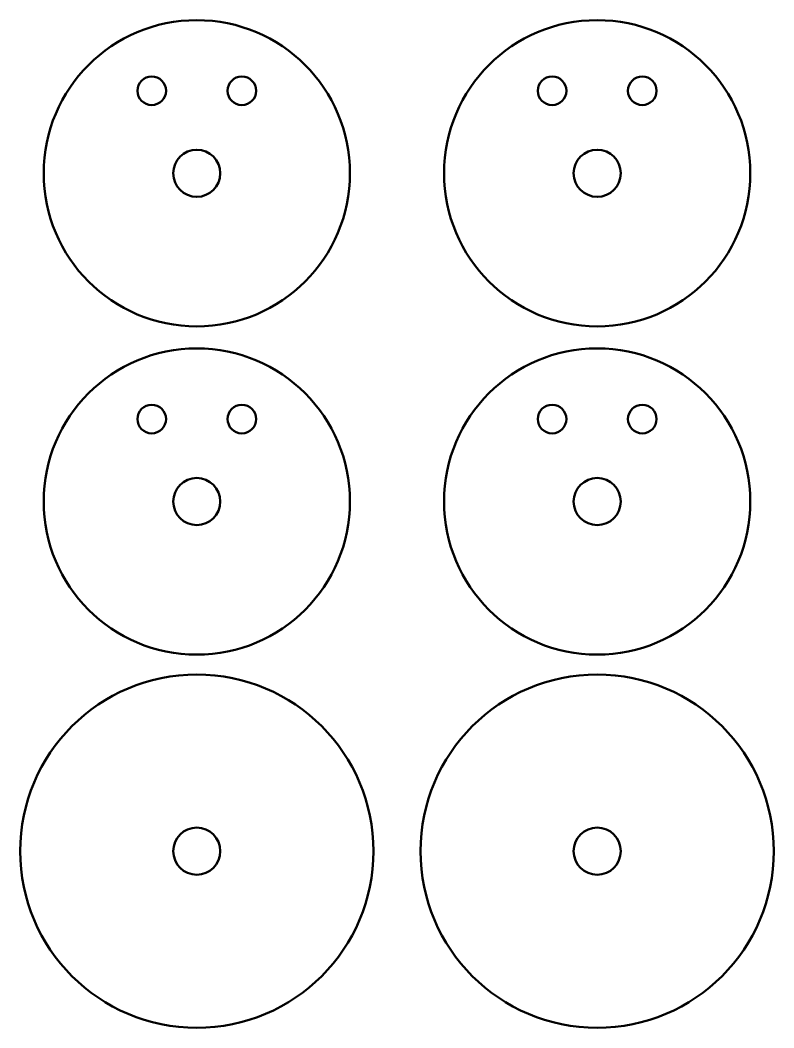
# Model space of a CAD drawing. Header units: inches. Extents: x 1117 to 1992, y -2324 to -585.
# Drawn here: x 1585.52 to 1617.52, y -1259.51 to -1216.73 of the extents above; entities that cross this region are included whole.
import ezdxf

# ---------------------------------------------------------------- set-up
doc = ezdxf.new("R2010")
doc.units = ezdxf.units.IN
doc.header["$MEASUREMENT"] = 0
doc.layers.add('Layer 1', color=7, linetype='Continuous')

# ---------------------------------------------------------------- blocks, each defined once
blk = doc.blocks.new('block 170')
at = {"layer": 'Layer 1', "color": 18, "lineweight": 50, "true_color": 0x010101}
for points in [[(1603.523, -1223.231), (1603.523, -1226.821), (1606.433, -1229.731), (1610.023, -1229.731), (1613.614, -1229.731), (1616.524, -1226.821), (1616.524, -1223.231), (1616.524, -1219.641), (1613.614, -1216.731), (1610.023, -1216.731), (1606.433, -1216.731), (1603.523, -1219.641), (1603.523, -1223.231)], [(1609.024, -1223.231), (1609.024, -1222.679), (1609.471, -1222.231), (1610.023, -1222.231), (1610.576, -1222.231), (1611.024, -1222.679), (1611.024, -1223.231), (1611.024, -1223.783), (1610.576, -1224.231), (1610.023, -1224.231), (1609.47, -1224.231), (1609.024, -1223.783), (1609.024, -1223.231)]]:
    blk.add_open_spline(points, degree=3, knots=[0, 0, 0, 0, 1, 1, 1, 2, 2, 2, 3, 3, 3, 4, 4, 4, 4], dxfattribs=at)
at = {"layer": 'Layer 1', "color": 240, "lineweight": 50, "true_color": 0xec2227}
for points in [[(1608.11, -1219.122), (1608.445, -1219.122), (1608.717, -1219.394), (1608.717, -1219.729), (1608.717, -1220.065), (1608.445, -1220.337), (1608.11, -1220.337), (1607.774, -1220.337), (1607.502, -1220.065), (1607.502, -1219.729), (1607.502, -1219.394), (1607.774, -1219.122), (1608.11, -1219.122)], [(1611.938, -1219.122), (1612.273, -1219.122), (1612.545, -1219.394), (1612.545, -1219.729), (1612.545, -1220.065), (1612.273, -1220.337), (1611.938, -1220.337), (1611.602, -1220.337), (1611.33, -1220.065), (1611.33, -1219.729), (1611.33, -1219.394), (1611.602, -1219.122), (1611.938, -1219.122)]]:
    blk.add_open_spline(points, degree=3, knots=[0, 0, 0, 0, 1, 1, 1, 2, 2, 2, 3, 3, 3, 4, 4, 4, 4], dxfattribs=at)
blk = doc.blocks.new('block 171')
at = {"layer": 'Layer 1', "color": 18, "lineweight": 50, "true_color": 0x010101}
for points in [[(1603.523, -1237.166), (1603.523, -1240.756), (1606.433, -1243.666), (1610.023, -1243.666), (1613.614, -1243.666), (1616.524, -1240.756), (1616.524, -1237.166), (1616.524, -1233.576), (1613.614, -1230.665), (1610.023, -1230.665), (1606.433, -1230.665), (1603.523, -1233.576), (1603.523, -1237.166)], [(1609.024, -1237.166), (1609.024, -1236.614), (1609.471, -1236.166), (1610.023, -1236.166), (1610.576, -1236.166), (1611.024, -1236.614), (1611.024, -1237.166), (1611.024, -1237.718), (1610.576, -1238.166), (1610.023, -1238.166), (1609.47, -1238.166), (1609.024, -1237.718), (1609.024, -1237.166)]]:
    blk.add_open_spline(points, degree=3, knots=[0, 0, 0, 0, 1, 1, 1, 2, 2, 2, 3, 3, 3, 4, 4, 4, 4], dxfattribs=at)
at = {"layer": 'Layer 1', "color": 240, "lineweight": 50, "true_color": 0xec2227}
for points in [[(1608.11, -1233.057), (1608.445, -1233.057), (1608.717, -1233.329), (1608.717, -1233.664), (1608.717, -1233.999), (1608.445, -1234.272), (1608.11, -1234.272), (1607.774, -1234.272), (1607.502, -1233.999), (1607.502, -1233.664), (1607.502, -1233.329), (1607.774, -1233.057), (1608.11, -1233.057)], [(1611.938, -1233.057), (1612.273, -1233.057), (1612.545, -1233.329), (1612.545, -1233.664), (1612.545, -1233.999), (1612.273, -1234.272), (1611.938, -1234.272), (1611.602, -1234.272), (1611.33, -1233.999), (1611.33, -1233.664), (1611.33, -1233.329), (1611.602, -1233.057), (1611.938, -1233.057)]]:
    blk.add_open_spline(points, degree=3, knots=[0, 0, 0, 0, 1, 1, 1, 2, 2, 2, 3, 3, 3, 4, 4, 4, 4], dxfattribs=at)
blk = doc.blocks.new('block 177')
at = {"layer": 'Layer 1', "color": 18, "lineweight": 50, "true_color": 0x010101}
for points in [[(1586.524, -1223.231), (1586.524, -1226.821), (1589.433, -1229.731), (1593.023, -1229.731), (1596.614, -1229.731), (1599.524, -1226.821), (1599.524, -1223.231), (1599.524, -1219.641), (1596.614, -1216.731), (1593.023, -1216.731), (1589.433, -1216.731), (1586.524, -1219.641), (1586.524, -1223.231)], [(1592.023, -1223.231), (1592.023, -1222.679), (1592.47, -1222.231), (1593.023, -1222.231), (1593.576, -1222.231), (1594.023, -1222.679), (1594.023, -1223.231), (1594.023, -1223.783), (1593.576, -1224.231), (1593.023, -1224.231), (1592.47, -1224.231), (1592.023, -1223.783), (1592.023, -1223.231)]]:
    blk.add_open_spline(points, degree=3, knots=[0, 0, 0, 0, 1, 1, 1, 2, 2, 2, 3, 3, 3, 4, 4, 4, 4], dxfattribs=at)
at = {"layer": 'Layer 1', "color": 240, "lineweight": 50, "true_color": 0xec2227}
for points in [[(1591.109, -1219.122), (1591.445, -1219.122), (1591.717, -1219.394), (1591.717, -1219.729), (1591.717, -1220.065), (1591.445, -1220.337), (1591.109, -1220.337), (1590.774, -1220.337), (1590.502, -1220.065), (1590.502, -1219.729), (1590.502, -1219.394), (1590.774, -1219.122), (1591.109, -1219.122)], [(1594.937, -1219.122), (1595.272, -1219.122), (1595.545, -1219.394), (1595.545, -1219.729), (1595.545, -1220.065), (1595.272, -1220.337), (1594.937, -1220.337), (1594.601, -1220.337), (1594.33, -1220.065), (1594.33, -1219.729), (1594.33, -1219.394), (1594.601, -1219.122), (1594.937, -1219.122)]]:
    blk.add_open_spline(points, degree=3, knots=[0, 0, 0, 0, 1, 1, 1, 2, 2, 2, 3, 3, 3, 4, 4, 4, 4], dxfattribs=at)
blk = doc.blocks.new('block 178')
at = {"layer": 'Layer 1', "color": 18, "lineweight": 50, "true_color": 0x010101}
for points in [[(1586.524, -1237.166), (1586.524, -1240.756), (1589.433, -1243.666), (1593.023, -1243.666), (1596.614, -1243.666), (1599.524, -1240.756), (1599.524, -1237.166), (1599.524, -1233.576), (1596.614, -1230.665), (1593.023, -1230.665), (1589.433, -1230.665), (1586.524, -1233.576), (1586.524, -1237.166)], [(1592.023, -1237.166), (1592.023, -1236.614), (1592.47, -1236.166), (1593.023, -1236.166), (1593.576, -1236.166), (1594.023, -1236.614), (1594.023, -1237.166), (1594.023, -1237.718), (1593.576, -1238.166), (1593.023, -1238.166), (1592.47, -1238.166), (1592.023, -1237.718), (1592.023, -1237.166)]]:
    blk.add_open_spline(points, degree=3, knots=[0, 0, 0, 0, 1, 1, 1, 2, 2, 2, 3, 3, 3, 4, 4, 4, 4], dxfattribs=at)
at = {"layer": 'Layer 1', "color": 240, "lineweight": 50, "true_color": 0xec2227}
for points in [[(1591.109, -1233.057), (1591.445, -1233.057), (1591.717, -1233.329), (1591.717, -1233.664), (1591.717, -1233.999), (1591.445, -1234.272), (1591.109, -1234.272), (1590.774, -1234.272), (1590.502, -1233.999), (1590.502, -1233.664), (1590.502, -1233.329), (1590.774, -1233.057), (1591.109, -1233.057)], [(1594.937, -1233.057), (1595.272, -1233.057), (1595.545, -1233.329), (1595.545, -1233.664), (1595.545, -1233.999), (1595.272, -1234.272), (1594.937, -1234.272), (1594.601, -1234.272), (1594.33, -1233.999), (1594.33, -1233.664), (1594.33, -1233.329), (1594.601, -1233.057), (1594.937, -1233.057)]]:
    blk.add_open_spline(points, degree=3, knots=[0, 0, 0, 0, 1, 1, 1, 2, 2, 2, 3, 3, 3, 4, 4, 4, 4], dxfattribs=at)

msp = doc.modelspace()

# ---------------------------------------------------------------- linework, layer by layer
at = {"layer": 'Layer 1', "color": 18, "lineweight": 50, "true_color": 0x010101}
for points in [[(1585.524, -1252.008), (1585.524, -1256.15), (1588.881, -1259.509), (1593.023, -1259.509), (1597.166, -1259.509), (1600.524, -1256.15), (1600.524, -1252.008), (1600.524, -1247.867), (1597.166, -1244.508), (1593.023, -1244.508), (1588.88, -1244.508), (1585.524, -1247.867), (1585.524, -1252.008)], [(1602.524, -1252.008), (1602.524, -1256.15), (1605.881, -1259.509), (1610.023, -1259.509), (1614.166, -1259.509), (1617.524, -1256.15), (1617.524, -1252.008), (1617.524, -1247.867), (1614.166, -1244.508), (1610.023, -1244.508), (1605.881, -1244.508), (1602.524, -1247.867), (1602.524, -1252.008)], [(1592.023, -1252.008), (1592.023, -1251.457), (1592.47, -1251.009), (1593.023, -1251.009), (1593.576, -1251.009), (1594.023, -1251.457), (1594.023, -1252.008), (1594.023, -1252.561), (1593.576, -1253.009), (1593.023, -1253.009), (1592.47, -1253.009), (1592.023, -1252.561), (1592.023, -1252.008)], [(1609.024, -1252.008), (1609.024, -1251.457), (1609.471, -1251.009), (1610.023, -1251.009), (1610.576, -1251.009), (1611.024, -1251.457), (1611.024, -1252.008), (1611.024, -1252.561), (1610.576, -1253.009), (1610.023, -1253.009), (1609.47, -1253.009), (1609.024, -1252.561), (1609.024, -1252.008)]]:
    msp.add_open_spline(points, degree=3, knots=[0, 0, 0, 0, 1, 1, 1, 2, 2, 2, 3, 3, 3, 4, 4, 4, 4], dxfattribs=at)

# ---------------------------------------------------------------- block references
at = {"layer": 'Layer 1'}
for name in ['block 177', 'block 170', 'block 178', 'block 171']:
    msp.add_blockref(name, (0, 0), dxfattribs=at)

doc.saveas('drawing.dxf')
